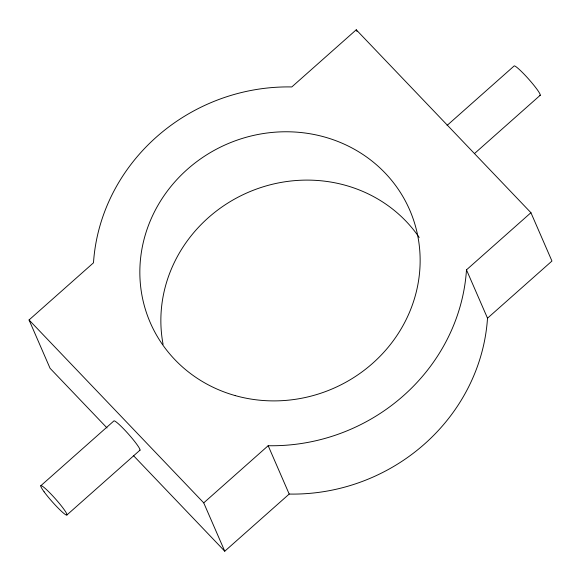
<?xml version="1.0" encoding="UTF-8"?>
<svg xmlns="http://www.w3.org/2000/svg" width="581" height="581" viewBox="0 0 581 581"><rect width="100%" height="100%" fill="white"/><g stroke="black" fill="none" stroke-linecap="round" stroke-linejoin="round"><path stroke-width="0.87" d="M107.042 427.957L50.068 368.303L29.05 319.957L93.49 262.808A188.564 177.641 -23.5 0 1 291.807 86.939L356.247 29.791L530.932 212.697L551.95 261.043L487.51 318.192A188.564 177.641 -23.5 0 1 289.193 494.061L224.753 551.209L133.339 455.489M40.75 485.796L113.789 421.029A19.645 2.157 48.4 0 1 129.28 435.024A19.645 2.157 48.4 0 1 139.396 450.282M447.087 125.423L514.032 66.052A19.645 2.157 48.4 0 1 529.749 80.352A19.645 2.157 48.4 0 1 539.553 95.32M66.982 514.911L140.014 450.137M474.641 153.42L540.236 95.248M224.753 551.209L203.735 502.863L268.175 445.714A188.564 177.641 -23.5 0 0 466.485 269.853L530.932 212.697M29.05 319.957L203.735 502.863M466.485 269.853L487.51 318.192M356.247 29.791L356.959 31.432M268.175 445.714L289.193 494.061M163.087 344.33A141.423 133.231 -23.5 0 1 249.924 191.621A141.423 133.231 -23.5 0 1 419.184 237.44M235.232 395.603A141.423 133.231 -23.5 0 0 417.39 234.056A141.423 133.231 -23.5 0 0 187.351 169.332A141.423 133.231 -23.5 0 0 235.232 395.603M44.112 491.809A19.645 2.157 48.4 0 0 66.357 515.057A19.645 2.157 48.4 0 0 51.121 494.191A19.645 2.157 48.4 0 0 44.112 491.809"/></g></svg>
